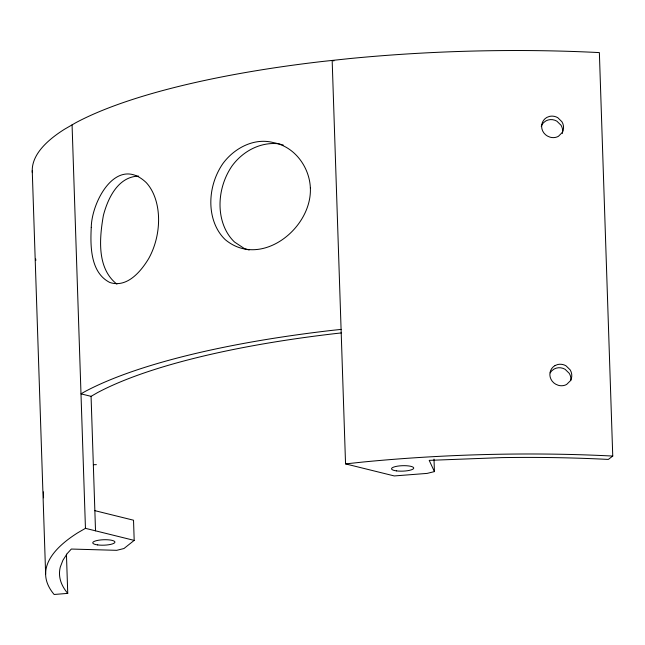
<?xml version="1.0" encoding="UTF-8"?>
<svg xmlns="http://www.w3.org/2000/svg" width="645" height="645" viewBox="0 0 645 645"><rect width="100%" height="100%" fill="white"/><g stroke="black" fill="none" stroke-linecap="round" stroke-linejoin="round"><path stroke-width="0.97" d="M32.347 172.658A430.288 105.554 -1.9 0 1 64.508 129.25L76.045 122.582A430.288 105.554 -1.9 0 1 322.887 61.42L349.8 58.558A430.288 105.554 -1.9 0 1 599.366 52.6L612.75 456.063L608.332 459.425A416.404 102.144 -1.9 0 0 501.705 457.619L429.207 460.369L434.424 471.6L427.151 473.398L394.28 475.937L345.551 463.892L332.167 60.428L333.981 60.88M134.192 540.389L123.969 548.524L116.705 550.322L71.337 549.048L67.265 553.523L62.912 560.255L60.316 566.995A416.404 102.144 -1.9 0 0 67.741 593.384L54.14 594.48A430.288 105.554 -1.9 0 1 77.892 532.706L85.454 528.336L134.192 540.389L133.523 520.209L94.855 510.655M341.084 329.401L331.812 330.393A430.288 105.554 -1.9 0 0 84.971 391.555L80.996 393.853L91.066 396.344L97.435 392.668A416.404 102.144 -1.9 0 1 336.311 333.473L341.237 332.941M555.055 365.554L557.667 364.538A11.376 10.731 42.3 0 1 566.012 365.82L570.156 369.859A10.981 10.36 42.3 0 1 570.511 380.623L566.632 384.46A11.376 10.731 42.3 0 1 558.352 385.323L555.676 384.186A11.086 10.602 32.9 0 1 549.863 374.826A11.086 10.602 32.9 0 1 555.055 365.546M138.683 176.125C118.148 176.504 107.868 198.209 103.385 215.446C99.451 238.086 96.621 268.223 116.882 284.114M345.551 463.892L363.183 462.013A430.288 105.554 -1.9 0 1 612.75 456.063M93.396 464.698L96.363 464.658M283.252 145.052L278.696 143.795C260.282 141.739 242.73 151.325 232.031 165.959A55.373 43.796 -72.8 0 0 234.546 242.044L244.657 248.744L249.147 249.994M35.709 258.992L35.806 260.507M434.004 459.111L434.424 471.6M91.066 396.344L95.525 530.827M72.071 124.88L85.454 528.336M66.435 554.144L67.741 593.384M32.25 170.691L45.634 574.147M43.546 497.811L43.433 491.901M570.785 380.615A10.981 10.36 42.3 0 0 569.245 373.334L565.101 369.295A11.376 10.723 42.3 0 0 554.144 369.021L551.926 370.682A11.078 10.586 32.9 0 0 550.25 372.899M562.375 133.402A10.981 10.36 42.3 0 0 561.013 125.203L556.869 121.163A11.376 10.723 42.3 0 0 545.912 120.889L543.695 122.558A11.078 10.586 32.9 0 0 541.26 126.46M91.259 227.363C90.268 246.245 90.397 272.609 109.763 282.462C126.863 288.17 140.707 271.811 148.673 258.605A55.357 36.886 -78.8 0 0 146.149 182.519C116.689 154.687 91.646 201.345 91.259 227.363M310.358 187.888C312.236 228.37 260.79 269.054 225.363 239.747A55.373 43.796 -72.8 0 1 222.831 163.669C234.143 148.181 254.138 137.458 273.44 142.609C294.555 146.528 309.463 167.007 310.358 187.888M562.279 132.491L558.401 136.329A11.376 10.731 42.3 0 1 550.121 137.191L547.444 136.063A11.086 10.602 32.9 0 1 541.631 126.694A11.086 10.602 32.9 0 1 546.823 117.422L549.435 116.414A11.376 10.731 42.3 0 1 557.788 117.696L561.924 121.736A10.981 10.36 42.3 0 1 562.279 132.499M97.701 544.92A11.102 2.725 -1.9 0 0 114.915 542.284A11.102 2.725 -1.9 0 0 98.903 540.171A11.102 2.725 -1.9 0 0 97.701 544.92M396.49 470.882A11.102 2.725 -1.9 0 0 413.711 468.246A11.102 2.725 -1.9 0 0 397.691 466.133A11.102 2.725 -1.9 0 0 396.49 470.882"/></g></svg>
